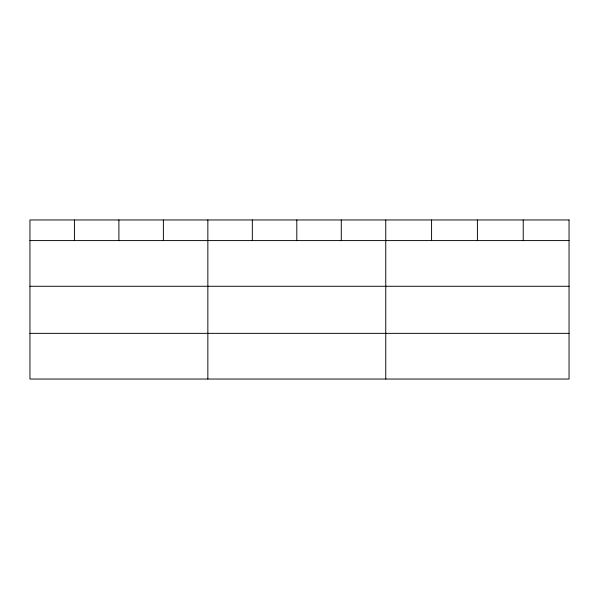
<?xml version="1.0" encoding="UTF-8"?>
<svg xmlns="http://www.w3.org/2000/svg" width="599" height="599" viewBox="0 0 599 599"><rect width="100%" height="100%" fill="white"/><g stroke="black" fill="none" stroke-linecap="round" stroke-linejoin="round"><path stroke-width="0.9" d="M29.95 240.588L569.05 240.588M29.95 286.277L569.05 286.277M29.95 333.351L569.05 333.351M523.226 219.96L523.226 240.588M477.403 219.96L477.403 240.588M431.579 219.96L431.579 240.588M385.756 219.96L385.756 379.04M341.28 219.96L341.28 240.588M296.805 219.96L296.805 240.588M252.329 219.96L252.329 240.588M207.853 219.96L207.853 379.04M163.377 219.96L163.377 240.588M118.902 219.96L118.902 240.588M74.426 219.96L74.426 240.588M569.05 219.96L29.95 219.96L29.95 379.04L569.05 379.04L569.05 219.96"/></g></svg>
